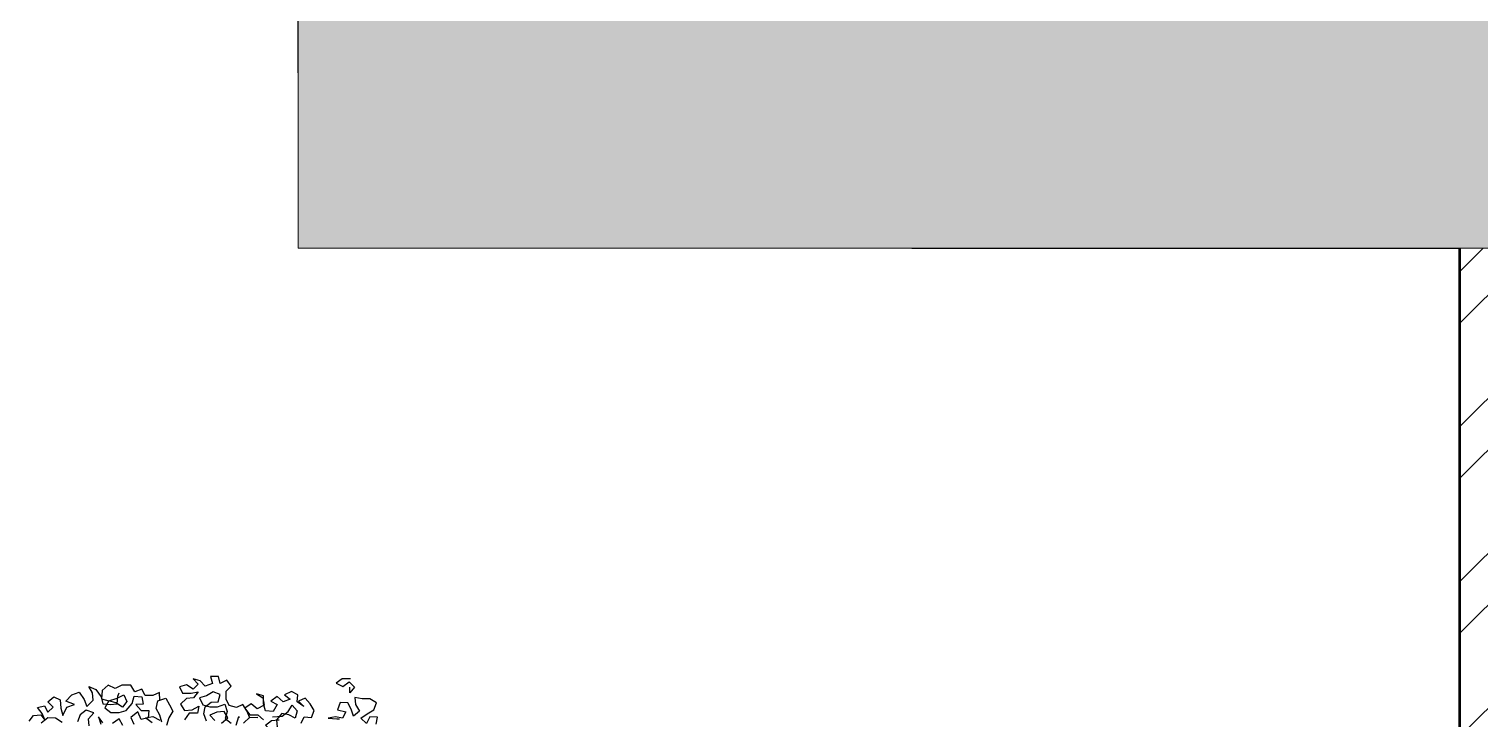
# Model space of a CAD drawing. Header units: inches. Extents: x -22123 to -20407, y -44696 to -43478.
# Drawn here: x -21175.9 to -21076.6, y -44522.1 to -44474.9 of the extents above; entities that cross this region are included whole.
import ezdxf

# ---------------------------------------------------------------- set-up
doc = ezdxf.new("R2010")
doc.units = ezdxf.units.IN
doc.header["$LTSCALE"] = 0.01
doc.header["$MEASUREMENT"] = 0
for name, color, linetype, lineweight in [('A-HATCH', 9, 'Continuous', 5), ('DIMENSION', 253, 'Continuous', 0), ('wall', 30, 'Continuous', 50)]:
    doc.layers.add(name, color=color, linetype=linetype, lineweight=lineweight)

# ---------------------------------------------------------------- blocks, each defined once
blk = doc.blocks.new('ARBOLITO')
at = {"color": 106}
for points in [[(70.5778, -146.938), (70.5769, -146.927), (70.5677, -146.9315), (70.5567, -146.9315), (70.5521, -146.9224), (70.5421, -146.926), (70.5366, -146.9169), (70.5238, -146.9169), (70.5146, -146.9214), (70.5046, -146.9168), (70.4963, -146.9242), (70.4954, -146.9361), (70.5055, -146.9388), (70.5174, -146.9352), (70.5265, -146.9306), (70.5311, -146.9398), (70.5247, -146.948), (70.5155, -146.9416), (70.5055, -146.9388), (70.5, -146.9489), (70.5082, -146.9553), (70.5201, -146.9553), (70.5302, -146.9526), (70.5384, -146.9425), (70.5412, -146.9324), (70.5521, -146.9334), (70.554, -146.9434), (70.5439, -146.9443), (70.5512, -146.9526), (70.5622, -146.9526), (70.5613, -146.9627), (70.5512, -146.9654), (70.5466, -146.9544), (70.5366, -146.9626), (70.5411, -146.9718)], [(70.5256, -146.9736), (70.5201, -146.9645), (70.5109, -146.9709)], [(70.5667, -146.97), (70.5576, -146.9627), (70.5677, -146.9608), (70.5777, -146.9663)], [(70.5805, -146.9691), (70.5777, -146.959), (70.5723, -146.9499), (70.575, -146.9389), (70.586, -146.9352), (70.5915, -146.9444), (70.5961, -146.9535), (70.5906, -146.9627), (70.5869, -146.9737)], [(70.4972, -146.9699), (70.4908, -146.9617), (70.4944, -146.9718)], [(70.478, -146.9745), (70.4771, -146.9644), (70.4844, -146.9562), (70.4734, -146.9525), (70.4652, -146.9589), (70.4615, -146.969)], [(70.4395, -146.9699), (70.4304, -146.9635), (70.4194, -146.9634), (70.4102, -146.9708)], [(70.3929, -146.968), (70.3993, -146.9598), (70.4093, -146.9589), (70.4157, -146.9671), (70.4112, -146.957), (70.4048, -146.9488), (70.4148, -146.9461), (70.4194, -146.9552), (70.4267, -146.9479), (70.4194, -146.9406), (70.4277, -146.9333), (70.4368, -146.9378), (70.4377, -146.9497), (70.4405, -146.9598), (70.446, -146.9479), (70.4569, -146.9443), (70.445, -146.9397), (70.4533, -146.9305), (70.4634, -146.9269), (70.4707, -146.937), (70.4743, -146.947), (70.4835, -146.9379), (70.4826, -146.9278), (70.4771, -146.9187), (70.4872, -146.9232), (70.4945, -146.9333), (70.4972, -146.9434), (70.5073, -146.9443), (70.5173, -146.9434), (70.5183, -146.9324), (70.5201, -146.9278)], [(70.7773, -146.9702), (70.7818, -146.961), (70.7919, -146.962), (70.7956, -146.9519), (70.7901, -146.9427), (70.7828, -146.9345), (70.7736, -146.9391), (70.7809, -146.9464), (70.7718, -146.94), (70.7727, -146.9299), (70.7636, -146.9253), (70.7535, -146.9299), (70.7617, -146.9363), (70.7517, -146.94), (70.7434, -146.9326), (70.7343, -146.939), (70.7434, -146.9436), (70.7379, -146.9537), (70.7269, -146.9527), (70.7242, -146.9427), (70.7242, -146.9317), (70.7141, -146.9289), (70.7233, -146.9344), (70.7251, -146.9445), (70.715, -146.95), (70.7068, -146.9427), (70.6977, -146.9491), (70.705, -146.9582), (70.7159, -146.9582), (70.7242, -146.9656)], [(70.6958, -146.9701), (70.705, -146.9619), (70.7159, -146.9619), (70.705, -146.9628), (70.7004, -146.9527), (70.6949, -146.9436), (70.6858, -146.9481), (70.6757, -146.9454), (70.6711, -146.9362), (70.6711, -146.9252), (70.6785, -146.9179), (70.6721, -146.9097), (70.6629, -146.9142), (70.6602, -146.9042), (70.6492, -146.9042), (70.6519, -146.9142), (70.6418, -146.9179), (70.6345, -146.9106), (70.6245, -146.9078), (70.6318, -146.9151), (70.6245, -146.9224), (70.6153, -146.916), (70.6052, -146.9188), (70.6098, -146.9279), (70.6217, -146.9279), (70.6318, -146.9261), (70.6254, -146.9343), (70.6153, -146.9353), (70.607, -146.9435), (70.6125, -146.9526), (70.6235, -146.9517), (70.6327, -146.9463), (70.6308, -146.9563), (70.6189, -146.9563), (70.6125, -146.9655)], [(70.8469, -146.9071), (70.835, -146.9071), (70.8267, -146.9135), (70.8359, -146.9181), (70.845, -146.9117), (70.8524, -146.919), (70.8459, -146.9272), (70.846, -146.919)], [(70.6647, -146.9701), (70.6738, -146.9628), (70.6684, -146.9536), (70.6583, -146.9545), (70.6482, -146.9591), (70.6555, -146.9664)], [(70.6436, -146.9673), (70.64, -146.9572), (70.6418, -146.9472), (70.6501, -146.9408), (70.6601, -146.9399), (70.6629, -146.9298), (70.6528, -146.9261), (70.6437, -146.9316), (70.6336, -146.9344), (70.6382, -146.9444), (70.6482, -146.9472), (70.6592, -146.9472), (70.6693, -146.9435), (70.6729, -146.9536), (70.6702, -146.9637), (70.6784, -146.9701)], [(70.6857, -146.9728), (70.6894, -146.9609), (70.6894, -146.9628)], [(70.8834, -146.9712), (70.8853, -146.9611), (70.8743, -146.9611), (70.8697, -146.9703), (70.8615, -146.9629), (70.8706, -146.9565), (70.8798, -146.9511), (70.8835, -146.941), (70.8743, -146.9355), (70.8633, -146.9355), (70.8533, -146.9336), (70.8542, -146.9437), (70.8597, -146.9529), (70.8514, -146.9602), (70.8478, -146.9501), (70.8432, -146.941), (70.8322, -146.9409), (70.8285, -146.951), (70.8404, -146.9538), (70.8358, -146.9629), (70.8258, -146.9611), (70.8157, -146.9629), (70.8276, -146.9638), (70.8313, -146.9638)], [(70.737, -146.961), (70.7507, -146.9601), (70.759, -146.9537), (70.7645, -146.9445), (70.7718, -146.9528), (70.769, -146.9629), (70.7599, -146.9583), (70.7498, -146.9564), (70.7425, -146.9656), (70.7434, -146.9756), (70.7342, -146.9802), (70.7269, -146.9729), (70.7352, -146.9665), (70.7452, -146.9656), (70.7461, -146.9656)]]:
    blk.add_lwpolyline(points, dxfattribs=at)

msp = doc.modelspace()

# ---------------------------------------------------------------- hatches: boundary and pattern name
at = {"layer": 'A-HATCH'}
h = msp.add_hatch(dxfattribs=at)
h.set_pattern_fill('ANSI32', color=256, scale=20, angle=360)
h.set_pattern_definition([(45, (-41777.238, -37539.327), (-5.3033009, 5.3033009), []), (45, (-41773.702, -37539.327), (-5.3033009, 5.3033009), [])])
h.paths.add_polyline_path([(-21106.45668, -44544.41047), (-21115.45668, -44544.41047), (-21115.45668, -44635.41047), (-21112.70836, -44635.41047), (-21112.70836, -44632.11218), (-21107.62933, -44638.70875), (-21107.62933, -44635.41047), (-21106.45668, -44635.41047)])
h.paths.add_polyline_path([(-21068.95668, -44489.85604), (-21077.95668, -44489.85604), (-21077.95668, -44635.41047), (-21075.20836, -44635.41047), (-21075.20836, -44632.11218), (-21070.12933, -44638.70875), (-21070.12933, -44635.41047), (-21068.95668, -44635.41047)])
h.paths.add_polyline_path([(-20939.95668, -44635.41047), (-20937.20836, -44635.41047), (-20937.20836, -44632.11218), (-20932.12933, -44638.70875), (-20932.12933, -44635.41047), (-20930.95668, -44635.41047), (-20930.95668, -44477.85604), (-20939.95668, -44477.85604)])
h.paths.add_polyline_path([(-20788.45668, -44489.85604), (-20797.45668, -44489.85604), (-20797.45668, -44635.41047), (-20794.70836, -44635.41047), (-20794.70836, -44632.11218), (-20789.62933, -44638.70875), (-20789.62933, -44635.41047), (-20788.45668, -44635.41047)])
h.paths.add_polyline_path([(-20659.45668, -44489.85604), (-20668.45668, -44489.85604), (-20668.45668, -44635.41047), (-20665.70836, -44635.41047), (-20665.70836, -44632.11218), (-20660.62933, -44638.70875), (-20660.62933, -44635.41047), (-20659.45668, -44635.41047)])
h.paths.add_polyline_path([(-20649.59953, -44471.85604), (-20640.59953, -44471.85604), (-20640.59953, -44374.18311), (-20640.59953, -44238.41047), (-20649.59953, -44238.41047), (-20649.59953, -44374.18311)])
h.paths.add_polyline_path([(-20930.95668, -44352.41047), (-20939.95668, -44352.41047), (-20939.95668, -44471.85604), (-20930.95668, -44471.85604)])
h.paths.add_polyline_path([(-20986.45668, -44471.85604), (-20981.95668, -44471.85604), (-20981.95668, -44352.41047), (-20986.45668, -44352.41047)])
h.paths.add_polyline_path([(-21050.95668, -44471.85604), (-21046.45668, -44471.85604), (-21046.45668, -44352.41047), (-21050.95668, -44352.41047)])
h.paths.add_polyline_path([(-21115.45668, -44471.85604), (-21110.97539, -44471.85604), (-21110.95668, -44352.41047), (-21115.45668, -44352.41047)])
h = msp.add_hatch(color=141, dxfattribs=at)
h.dxf.hatch_style = 1
h.paths.add_polyline_path([(-21115.45668, -44471.85604), (-21157.45668, -44471.85604), (-21157.45668, -44491.49022), (-21157.45668, -44489.85604), (-21115.45668, -44489.85604), (-21077.95668, -44489.85604), (-21068.95668, -44489.85604), (-21068.95668, -44477.85604), (-20930.95668, -44477.85604), (-20930.95668, -44471.85604), (-21077.95668, -44471.85604)])
h.paths.add_polyline_path([(-21157.45668, -44334.41047), (-21157.45668, -44352.41047), (-21106.45668, -44352.41047), (-21106.45668, -44340.41047), (-21050.95668, -44340.41047), (-21050.95668, -44352.41047), (-21041.95668, -44352.41047), (-21041.95668, -44340.41047), (-20990.95668, -44340.41047), (-20990.95668, -44352.41047), (-20981.95668, -44352.41047), (-20981.95668, -44340.41047), (-20939.95668, -44340.41047), (-20939.95668, -44352.41047), (-20930.95668, -44352.41047), (-20930.95668, -44340.41047), (-20809.09953, -44340.41047), (-20809.09953, -44352.42345), (-20800.09953, -44352.42345), (-20800.09953, -44334.41047), (-20807.17953, -44334.41047), (-20807.17953, -44334.41066), (-20809.09972, -44334.41066)])
h.paths.add_polyline_path([(-20788.45668, -44477.85604), (-20668.45668, -44477.85604), (-20668.45668, -44489.85604), (-20659.45668, -44489.85604), (-20659.45668, -44477.85604), (-20640.59953, -44477.85604), (-20640.59953, -44472.41047), (-20888.95668, -44471.85604), (-20888.95668, -44477.85604), (-20797.45668, -44477.85604), (-20797.45668, -44489.85604), (-20788.45668, -44489.85604)])

# ---------------------------------------------------------------- linework, layer by layer
for p, q in [((-21157.45668, -44477.85604), (-21157.45668, -44471.85604)), ((-21115.45668, -44489.85604), (-21077.95668, -44489.85604))]:
    msp.add_line(p, q)
at = {"layer": 'DIMENSION', "color": 0, "lineweight": 0, "ltscale": 12}
for p, q in [((-21157.45668, -44477.85604), (-21157.45668, -44489.85604)), ((-21157.45668, -44489.85604), (-21115.45668, -44489.85604)), ((-21077.95668, -44489.85604), (-21068.95668, -44489.85604))]:
    msp.add_line(p, q, dxfattribs=at)
at = {"layer": 'wall'}
msp.add_line((-21077.95668, -44635.41047), (-21077.95668, -44489.85604), dxfattribs=at)

# ---------------------------------------------------------------- block references
at = {"xscale": 48.43745490207083, "yscale": 48.43745490207083, "zscale": 48.43745490207083, "rotation": 359.8831277521098}
msp.add_blockref('ARBOLITO', (-24570.99996, -37396.53071), dxfattribs=at)

doc.saveas('drawing.dxf')
